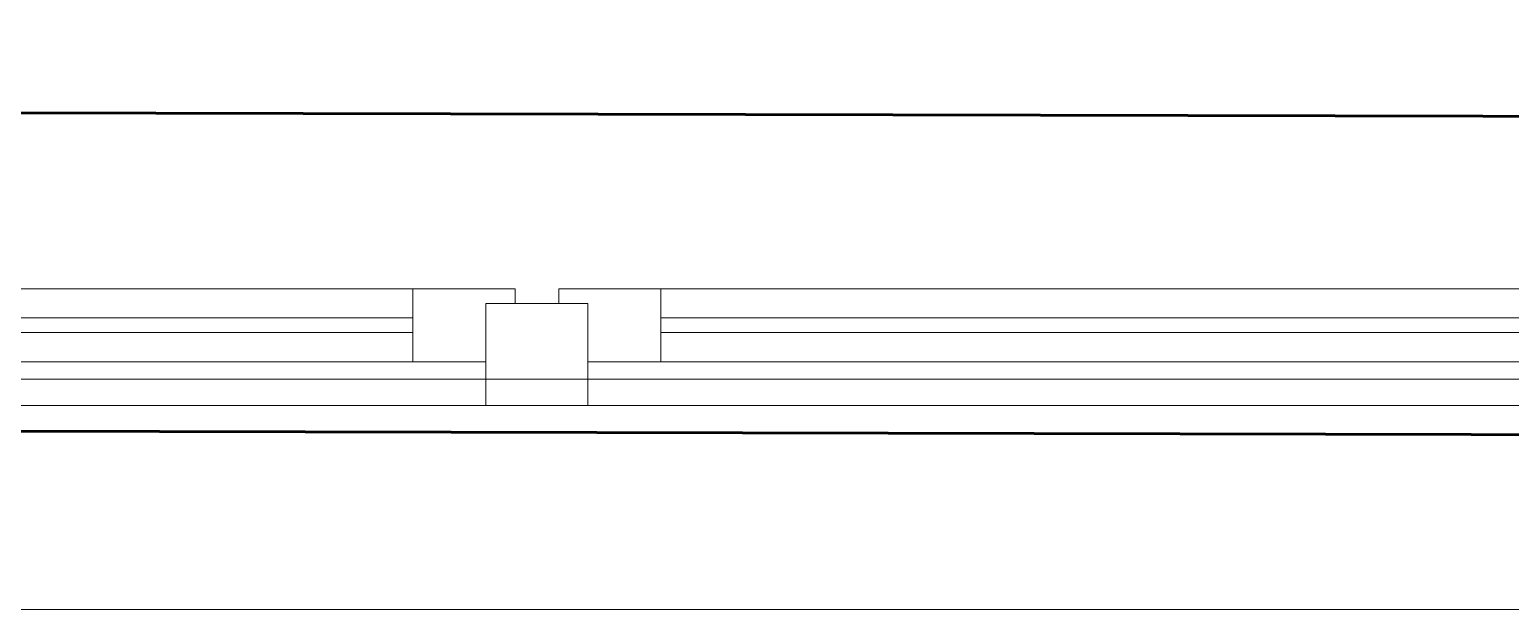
# Model space of a CAD drawing. Header units: millimetres. Extents: x -1113 to 415037, y -3642 to 28069.
# Drawn here: x 95092 to 96107, y -394 to 4 of the extents above; entities that cross this region are included whole.
import ezdxf

# ---------------------------------------------------------------- set-up
doc = ezdxf.new("R2010")
doc.units = ezdxf.units.MM
for name, color, linetype, lineweight in [('0) Стена 3.93м', 3, 'Continuous', 60), ('1) Окна 2.25м-', 6, 'Continuous', 60), ('A-AREA-BNDY', 7, 'Continuous', 5), ('A-GLAZ', 7, 'Continuous', 9), ('A-GLAZ-1', 7, 'Continuous', 5), ('A-WALL', 7, 'Continuous', 5), ('I-WALL', 7, 'Continuous', 5)]:
    doc.layers.add(name, color=color, linetype=linetype, lineweight=lineweight)

# ---------------------------------------------------------------- blocks, each defined once
blk = doc.blocks.new('120_Окно_СКБ_2Ст_Фрамуга сверху - 120_Окно_СКБ_2Ст_2300х2500_h_ ДОО-19727959-Объем проектирования 1 этажа')
at = {"layer": 'A-GLAZ'}
for p, q in [((520, -127), (520, -57)), ((520, -57), (590, -57)), ((590, -57), (590, -127)), ((520, -87), (-1080, -87)), ((470, -137), (470, -87)), ((520, -127), (520, -87)), ((1080, -87), (590, -87)), ((590, -87), (590, -127)), ((640, -137), (640, -87)), ((590, -127), (520, -127)), ((540, -127), (520, -127)), ((540, -137), (540, -127)), ((590, -127), (570, -127)), ((570, -127), (570, -137)), ((-1100, -137), (540, -137)), ((540, -137), (-1100, -137)), ((570, -137), (1100, -137)), ((1100, -137), (570, -137))]:
    blk.add_line(p, q, dxfattribs=at)
at = {"layer": 'A-GLAZ-1'}
for p, q in [((1150, -57), (-1150, -57)), ((-1080, -57), (1080, -57)), ((-1030, -107), (470, -107)), ((640, -107), (1030, -107)), ((470, -117), (-1030, -117)), ((1030, -117), (640, -117)), ((540, -127), (570, -127)), ((540, -127), (570, -127))]:
    blk.add_line(p, q, dxfattribs=at)
blk = doc.blocks.new('1floor')
at = {"layer": 'A-WALL'}
for p, q in [((94530, -100), (99030, -100)), ((97080, -258), (94780, -258))]:
    blk.add_line(p, q, dxfattribs=at)
at = {"layer": 'I-WALL'}
blk.add_line((97080, -100), (94780, -100), dxfattribs=at)
at = {"layer": 'A-GLAZ', "color": 3, "rotation": 180}
blk.add_blockref('120_Окно_СКБ_2Ст_Фрамуга сверху - 120_Окно_СКБ_2Ст_2300х2500_h_ ДОО-19727959-Объем проектирования 1 этажа', (95930, -175), dxfattribs=at)

msp = doc.modelspace()

# ---------------------------------------------------------------- linework, layer by layer
at = {"layer": '0) Стена 3.93м'}
msp.add_lwpolyline([(101570.1, 4941.5), (94190.1, 4941.5), (94190.1, 6381.5), (92052.1, 6381.5), (92052.1, 307.5), (92447.1, 307.5), (92447.1, -47.5), (101550.1, -67.9), (101551.9, 281.1)], dxfattribs=at)
at = {"layer": '1) Окна 2.25м-'}
msp.add_lwpolyline([(94780.6, -271), (97080.6, -276.4)], dxfattribs=at)
at = {"layer": 'A-AREA-BNDY', "flags": 128}
msp.add_lwpolyline([(92443.1, -46.5), (97060.1, -57.4), (97060.9, 292.6), (98152.9, 290.1), (98152.1, -59.9), (101550.1, -67.9), (101550.9, 281.6), (101570.9, 281.5), (101581.8, 4920), (94201.8, 4937.4), (94205.2, 6377.4), (92067.2, 6382.4), (92052.9, 304.4), (92443.9, 303.5)], close=True, dxfattribs=at)

# ---------------------------------------------------------------- block references
at = {"layer": '0) Стена 3.93м'}
msp.add_blockref('1floor', (64.7, -136.1), dxfattribs=at)

doc.saveas('drawing.dxf')
